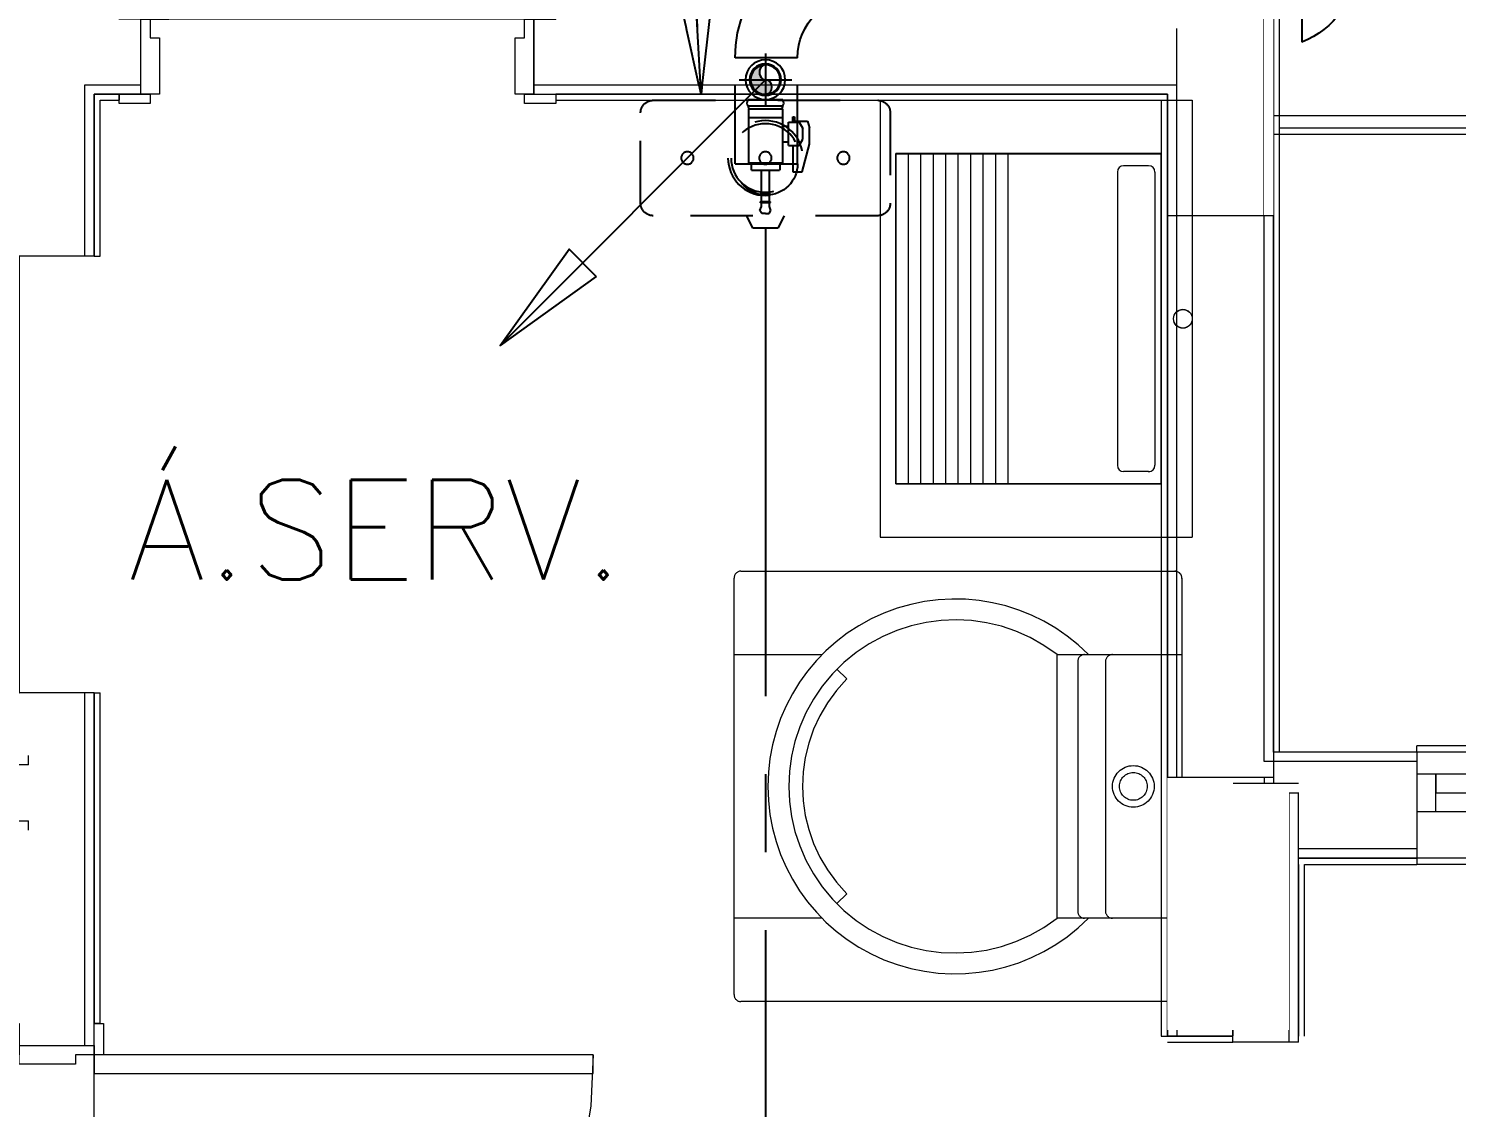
# Model space of a CAD drawing. Header units: millimetres. Extents: x 188.6 to 263.2, y 40.1 to 120.1.
# Drawn here: x 214.279 to 216.567, y 54.457 to 56.187 of the extents above; entities that cross this region are included whole.
import ezdxf

# ---------------------------------------------------------------- set-up
doc = ezdxf.new("R2010")
doc.units = ezdxf.units.MM
doc.set_wipeout_variables(frame=1)
for name, pattern in [('CENTER2', [1.125, 0.75, -0.125, 0.125, -0.125]), ('HIDDEN2', [0.1875, 0.125, -0.0625]), ('Linha Tracejada 2_1', [300, 200, -100]), ('Linha Tracejada 3_1', [400, 300, -100]), ('Wipeout_Contour', [1000, 0, -1000]), ('xref-tipo_HIDDEN2', [187.5, 125, -62.5])]:
    doc.linetypes.add(name, pattern=pattern)
for name, color, linetype in [('ARQ', 8, 'Continuous'), ('ARQ-BASE', 8, 'Continuous'), ('EXAUSTÃO-AQUECEDOR', 244, 'HIDDEN2'), ('GAS-COL', 7, 'Continuous'), ('GAS-PONTO', 202, 'Continuous'), ('GAS-TEXTO', 7, 'Continuous'), ('GAS-TUBO-PISO', 6, 'CENTER2'), ('HID-P-AQ', 10, 'Continuous'), ('Janelas ARCHICAD', 7, 'Continuous'), ('Portas ARCHICAD', 7, 'Continuous')]:
    doc.layers.add(name, color=color, linetype=linetype)
doc.styles.add('60-100', font='romans.shx', dxfattribs={"height": 0.16})
doc.styles.add('60-75', font='romans.shx', dxfattribs={"height": 0.12})
doc.dimstyles.new('IND75', dxfattribs={"dimtxt": 0.15, "dimasz": 0.1875, "dimexe": 0.15, "dimexo": 0, "dimgap": 0.1, "dimtad": 1, "dimzin": 10, "dimdsep": 46, "dimtxsty": '60-75', "dimcen": 0, "dimclrd": 256, "dimclre": 1, "dimclrt": 256, "dimadec": 0, "dimazin": 0, "dimtfac": 1, "dimtix": 1, "dimtmove": 2, "dimatfit": 3, "dimfxl": 0.15, "dimtolj": 1, "dimtzin": 6, "dimarcsym": 0})
doc.dimstyles.new('SETAS75', dxfattribs={"dimtxt": 0.16, "dimasz": 0.15, "dimexe": 0.15, "dimexo": 0, "dimgap": 0.1, "dimtad": 1, "dimzin": 10, "dimdsep": 46, "dimtxsty": '60-100', "dimblk1": 'OPEN', "dimblk2": 'OPEN', "dimsah": 1, "dimcen": 0, "dimclrd": 244, "dimclre": 244, "dimclrt": 7, "dimadec": 0, "dimazin": 0, "dimtfac": 1, "dimtix": 1, "dimtmove": 2, "dimatfit": 3, "dimldrblk": 'OPEN', "dimfxl": 0.15, "dimtolj": 1, "dimtzin": 6, "dimarcsym": 0})

# ---------------------------------------------------------------- blocks, each defined once
blk = doc.blocks.new('Janela de Correr 2-Folhas 21_2')
at = {"layer": 'Janelas ARCHICAD', "color": 8, "linetype": 'Continuous', "lineweight": 0}
for p, q in [((-600, 35), (600, 35)), ((-600, 35), (-600, 20)), ((600, 35), (600, 20)), ((-600, 20), (-600, 0)), ((-600, 0), (-570, 0)), ((-600, 0), (-600, -60)), ((-600, 0), (-600, -60)), ((-570, 0), (25, 0)), ((-570, 0), (-570, -60)), ((-25, 0), (570, 0)), ((-25, 0), (25, 0)), ((-25, -30), (-25, 0)), ((25, 0), (25, -30)), ((25, 0), (520, 0)), ((520, -30), (520, 0)), ((520, 0), (570, 0)), ((570, -60), (570, 0)), ((570, 0), (600, 0)), ((570, 0), (570, -30)), ((600, 20), (600, 0)), ((600, 0), (600, -60)), ((600, 0), (600, -60)), ((25, -15), (520, -15)), ((-570, -30), (-520, -30)), ((-570, -60), (-570, -30)), ((-520, -30), (-520, -60)), ((-520, -30), (-25, -30)), ((-520, -45), (-25, -45)), ((-25, -60), (-25, -30)), ((-25, -30), (25, -30)), ((25, -30), (-25, -30)), ((25, -30), (25, -60)), ((520, -30), (25, -30)), ((570, -30), (520, -30)), ((-570, -60), (-600, -60)), ((-600, -60), (-600, -120)), ((25, -60), (-570, -60)), ((-520, -60), (-570, -60)), ((-25, -60), (-520, -60)), ((570, -60), (-25, -60)), ((25, -60), (-25, -60)), ((600, -60), (570, -60)), ((600, -60), (600, -120)), ((-600, -120), (-600, -135)), ((-600, -135), (600, -135)), ((600, -120), (600, -135))]:
    blk.add_line(p, q, dxfattribs=at)
blk = doc.blocks.new('Porta 21_4')
at = {"layer": 'Portas ARCHICAD', "color": 8, "linetype": 'Continuous', "lineweight": 0}
for p, q in [((270, 0), (270, 600)), ((270, 600), (300, 600)), ((300, 600), (300, 0)), ((-300, 15), (-350, 15)), ((-350, 15), (-350, 0)), ((-350, 0), (-300, 0)), ((-315, 0), (-350, 0)), ((-315, 0), (-350, 0)), ((-315, 0), (315, 0)), ((-300, 0), (-315, 0)), ((-315, 0), (-315, -120)), ((-315, -15), (-315, 0)), ((-315, -15), (-315, 0)), ((-300, 0), (-300, 15)), ((-300, -30), (-300, 0)), ((300, 0), (270, 0)), ((350, 15), (300, 15)), ((300, 15), (300, 0)), ((300, 0), (350, 0)), ((315, 0), (300, 0)), ((300, 0), (300, -30)), ((315, -120), (315, 0)), ((315, -15), (315, 0)), ((315, -15), (315, 0)), ((315, 0), (350, 0)), ((315, 0), (350, 0)), ((350, 0), (350, 15)), ((-315, -105), (-315, -15)), ((-315, -105), (-315, -15)), ((315, -105), (315, -15)), ((315, -105), (315, -15)), ((-285, -30), (-300, -30)), ((-285, -120), (-285, -30)), ((300, -30), (285, -30)), ((285, -30), (285, -120)), ((-315, -120), (-315, -105)), ((-315, -120), (-315, -105)), ((315, -120), (315, -105)), ((315, -120), (315, -105)), ((-300, -120), (-350, -120)), ((-350, -120), (-350, -135)), ((-315, -120), (-350, -120)), ((-315, -120), (-350, -120)), ((-350, -135), (-300, -135)), ((-315, -120), (-285, -120)), ((-300, -135), (-300, -120)), ((285, -120), (315, -120)), ((350, -120), (300, -120)), ((300, -120), (300, -135)), ((300, -135), (350, -135)), ((315, -120), (350, -120)), ((315, -120), (350, -120)), ((350, -135), (350, -120))]:
    blk.add_line(p, q, dxfattribs=at)
at = {"layer": 'Portas ARCHICAD', "color": 8, "linetype": 'Linha Tracejada 3_1', "lineweight": 0}
blk.add_arc((300, 0), 600, 90, 180, dxfattribs=at)
blk = doc.blocks.new('Vão de Porta Simples')
at = {"layer": 'Portas ARCHICAD', "color": 7, "linetype": 'Continuous', "lineweight": 0}
for p, q in [((-350, 0), (-350, 10)), ((350, 0), (350, 10))]:
    blk.add_line(p, q, dxfattribs=at)
blk = doc.blocks.new('Vão de Janela Simples_6')
at = {"layer": 'Janelas ARCHICAD', "color": 8, "linetype": 'Continuous', "lineweight": 0}
for p, q in [((-600, 0), (-600, 10)), ((-600, 10), (600, 10)), ((-600, 0), (600, 0)), ((600, 0), (600, 10))]:
    blk.add_line(p, q, dxfattribs=at)
blk = doc.blocks.new('Vão de Porta Simples_15')
at = {"layer": 'Portas ARCHICAD', "color": 7, "linetype": 'Continuous', "lineweight": 0}
for p, q in [((-450, 0), (-450, -10)), ((450, 0), (450, -10))]:
    blk.add_line(p, q, dxfattribs=at)
blk = doc.blocks.new('Vão de Porta Simples_20')
at = {"layer": 'Portas ARCHICAD', "color": 7, "linetype": 'Continuous', "lineweight": 0}
for p, q in [((-350, 0), (-350, -10)), ((350, 0), (350, -10))]:
    blk.add_line(p, q, dxfattribs=at)
blk = doc.blocks.new('Porta 21_3')
at = {"layer": 'Portas ARCHICAD', "color": 8, "linetype": 'Continuous', "lineweight": 0}
for p, q in [((320, 0), (320, 700)), ((320, 700), (350, 700)), ((350, 700), (350, 0)), ((-350, 0), (350, 0)), ((-350, -15), (-350, 0)), ((-350, -15), (-350, 0)), ((350, 0), (320, 0)), ((350, -15), (350, 0)), ((350, -15), (350, 0)), ((-350, -105), (-350, -15)), ((-350, -105), (-350, -15)), ((350, -105), (350, -15)), ((350, -105), (350, -15)), ((-350, -120), (-350, -105)), ((-350, -120), (-350, -105)), ((350, -120), (350, -105)), ((350, -120), (350, -105))]:
    blk.add_line(p, q, dxfattribs=at)
at = {"layer": 'Portas ARCHICAD', "color": 8, "linetype": 'Linha Tracejada 3_1', "lineweight": 0}
blk.add_arc((350, 0), 700, 90, 180, dxfattribs=at)
blk = doc.blocks.new('Porta 21')
at = {"layer": 'Portas ARCHICAD', "color": 8, "linetype": 'Continuous', "lineweight": 0}
for p, q in [((370, 0), (370, 800)), ((370, 800), (400, 800)), ((400, 800), (400, 0)), ((-400, 15), (-450, 15)), ((-450, 15), (-450, 0)), ((-450, 0), (-400, 0)), ((-415, 0), (-450, 0)), ((-415, 0), (-450, 0)), ((-415, 0), (415, 0)), ((-400, 0), (-415, 0)), ((-415, 0), (-415, -120)), ((-415, -15), (-415, 0)), ((-415, -15), (-415, 0)), ((-400, 0), (-400, 15)), ((-400, -30), (-400, 0)), ((400, 0), (370, 0)), ((450, 15), (400, 15)), ((400, 15), (400, 0)), ((400, 0), (450, 0)), ((415, 0), (400, 0)), ((400, 0), (400, -30)), ((415, -120), (415, 0)), ((415, -15), (415, 0)), ((415, -15), (415, 0)), ((415, 0), (450, 0)), ((415, 0), (450, 0)), ((450, 0), (450, 15)), ((-415, -105), (-415, -15)), ((-415, -105), (-415, -15)), ((415, -105), (415, -15)), ((415, -105), (415, -15)), ((-385, -30), (-400, -30)), ((-385, -120), (-385, -30)), ((400, -30), (385, -30)), ((385, -30), (385, -120)), ((-415, -120), (-415, -105)), ((-415, -120), (-415, -105)), ((415, -120), (415, -105)), ((415, -120), (415, -105)), ((-400, -120), (-450, -120)), ((-450, -120), (-450, -135)), ((-415, -120), (-450, -120)), ((-415, -120), (-450, -120)), ((-450, -135), (-400, -135)), ((-415, -120), (-385, -120)), ((-400, -135), (-400, -120)), ((385, -120), (415, -120)), ((450, -120), (400, -120)), ((400, -120), (400, -135)), ((400, -135), (450, -135)), ((415, -120), (450, -120)), ((415, -120), (450, -120)), ((450, -135), (450, -120))]:
    blk.add_line(p, q, dxfattribs=at)
at = {"layer": 'Portas ARCHICAD', "color": 8, "linetype": 'Linha Tracejada 3_1', "lineweight": 0}
blk.add_arc((400, 0), 800, 90, 180, dxfattribs=at)
blk = doc.blocks.new('Vão de Janela Simples_8')
at = {"layer": 'Janelas ARCHICAD', "color": 8, "linetype": 'Continuous', "lineweight": 0}
for p, q in [((-450, 0), (-450, -15)), ((-450, 0), (450, 0)), ((450, 0), (450, -15)), ((-450, -15), (-450, -155)), ((450, -15), (450, -155)), ((-450, -155), (-450, -170)), ((450, -155), (450, -170)), ((-450, -170), (450, -170))]:
    blk.add_line(p, q, dxfattribs=at)
blk = doc.blocks.new('arq-3pav')
at = {"layer": 'ARQ', "color": 8, "linetype": 'Continuous', "lineweight": 0}
for p, q in [((11.1353, 15.815), (11.1353, 15.115)), ((10.6603, 15.2), (10.6603, 15.73)), ((10.6803, 15.2), (10.6803, 15.73)), ((10.7003, 15.2), (10.7003, 15.73)), ((10.7203, 15.2), (10.7203, 15.73)), ((10.7403, 15.2), (10.7403, 15.73)), ((10.7603, 15.2), (10.7603, 15.73)), ((10.7803, 15.2), (10.7803, 15.73)), ((10.8003, 15.2), (10.8003, 15.73)), ((10.8203, 15.2), (10.8203, 15.73)), ((10.8403, 15.2), (10.8403, 15.73)), ((11.0153, 15.7), (11.0153, 15.23)), ((11.0653, 15.71), (11.0253, 15.71)), ((11.0753, 15.7), (11.0753, 15.23)), ((11.0653, 15.22), (11.0253, 15.22)), ((11.4953, 14.735), (11.4953, 14.675))]:
    blk.add_line(p, q, dxfattribs=at)
at = {"layer": 'ARQ', "color": 8, "linetype": 'xref-tipo_HIDDEN2', "lineweight": 0}
for p, q in [((10.4009, 14.3814), (10.4009, 15.0491)), ((10.4009, 14.9267), (10.542, 14.9267)), ((10.9186, 14.5038), (10.9186, 14.9267)), ((10.5657, 14.9032), (10.5815, 14.8875)), ((10.9517, 14.9155), (10.9517, 14.515)), ((10.9962, 14.9155), (10.9962, 14.515)), ((10.5657, 14.5273), (10.5815, 14.543)), ((10.542, 14.5038), (10.4009, 14.5038))]:
    blk.add_line(p, q, dxfattribs=at)
at = {"layer": 'ARQ', "color": 8, "linetype": 'Continuous', "lineweight": 0, "flags": 128}
for points in [[(9.3753, 14.865), (9.3753, 14.3351)], [(9.3853, 14.3351), (9.3853, 14.865)], [(11.2653, 14.705), (11.2503, 14.705)], [(11.0853, 14.315), (11.0953, 14.315)]]:
    blk.add_lwpolyline(points, dxfattribs=at)
at = {"layer": 'ARQ', "color": 8, "linetype": 'xref-tipo_HIDDEN2', "lineweight": 0}
for radius in [0.0334, 0.0223]:
    blk.add_circle((11.0408, 14.7152), radius, dxfattribs=at)
at = {"layer": 'ARQ', "color": 8, "linetype": 'Continuous', "lineweight": 0}
for centre, start, end in [((11.0253, 15.7), 90, 180), ((11.0653, 15.7), 0, 90), ((11.0253, 15.23), 180, 270), ((11.0653, 15.23), 270, 0), ((11.0653, 15.2297), 270, 0)]:
    blk.add_arc(centre, 0.01, start, end, dxfattribs=at)
at = {"layer": 'ARQ', "color": 8, "linetype": 'xref-tipo_HIDDEN2', "lineweight": 0}
for centre, radius, start, end in [((10.412, 15.0491), 0.0111, 90, 180), ((10.7555, 14.7152), 0.3004, 44.7249, 315.2751), ((10.7555, 14.7152), 0.267, 52.3415, 307.6585), ((10.9628, 14.9155), 0.0111, 90, 180), ((11.0073, 14.9155), 0.0111, 90, 180), ((10.7555, 14.7152), 0.2448, 135.2751, 224.7249), ((10.9628, 14.515), 0.0111, 180, 270), ((11.0073, 14.515), 0.0111, 180, 270), ((10.412, 14.3814), 0.0111, 180, 270)]:
    blk.add_arc(centre, radius, start, end, dxfattribs=at)
at = {"layer": 'ARQ', "color": 8, "linetype": 'Continuous', "lineweight": 0, "yscale": 0.001}
for name, p, xscale, rotation in [('Vão de Porta Simples_20', (9.3753, 15.215), -0.001, 90), ('Vão de Porta Simples_15', (9.3853, 13.8851), 0.001, 270)]:
    blk.add_blockref(name, p, dxfattribs=dict(at, xscale=xscale, rotation=rotation))
at = {"color": 8, "linetype": 'Wipeout_Contour', "lineweight": 0, "ltscale": 48414.482049}
blk.add_wipeout([(9.4503, 15.84), (9.3753, 15.84), (9.3753, 15.825), (9.4503, 15.825)], dxfattribs=at).dxf.layer = 'ARQ'
at = {"color": 8, "linetype": 'Wipeout_Contour', "lineweight": 0, "ltscale": 41895.072149}
blk.add_wipeout([(11.0953, 15.825), (11.0953, 14.705), (11.1103, 14.705), (11.1103, 15.825)], dxfattribs=at).dxf.layer = 'ARQ'
at = {"color": 8, "linetype": 'Wipeout_Contour', "lineweight": 0, "ltscale": 40039.975604}
blk.add_wipeout([(11.2503, 14.77), (11.2503, 14.755), (11.2653, 14.755), (11.2653, 14.77)], dxfattribs=at).dxf.layer = 'ARQ'
at = {"color": 8, "linetype": 'Wipeout_Contour', "lineweight": 0, "ltscale": 39261.915354}
blk.add_wipeout([(11.2653, 14.615), (11.2653, 14.6), (11.4953, 14.6), (11.4953, 14.615)], dxfattribs=at).dxf.layer = 'ARQ'
at = {"layer": 'ARQ', "color": 8, "linetype": 'Continuous', "lineweight": 0}
for p, q in [((9.4503, 15.825), (9.4153, 15.825)), ((11.0853, 15.73), (10.6603, 15.73)), ((10.6603, 15.7293), (11.0853, 15.7293)), ((11.0853, 15.2), (10.6603, 15.2)), ((10.6353, 15.115), (11.1353, 15.115)), ((11.2653, 14.755), (11.2503, 14.755)), ((11.4953, 14.675), (11.4953, 14.615)), ((11.4953, 14.615), (11.2653, 14.615)), ((11.4953, 14.615), (11.4953, 14.6))]:
    blk.add_line(p, q, dxfattribs=at)
at = {"layer": 'ARQ', "color": 8, "linetype": 'xref-tipo_HIDDEN2', "lineweight": 0}
for p, q in [((10.412, 15.0602), (11.1075, 15.0602)), ((10.9186, 14.9267), (11.1186, 14.9267))]:
    blk.add_line(p, q, dxfattribs=at)
at = {"layer": 'ARQ', "color": 8, "linetype": 'Continuous', "lineweight": 0, "flags": 128}
for points in [[(9.3753, 15.825), (9.4503, 15.825)], [(9.4153, 15.825), (9.3753, 15.825)], [(9.3753, 15.825), (9.3753, 15.565)], [(9.3853, 15.815), (9.4153, 15.815)], [(9.3853, 15.565), (9.3853, 15.815)], [(11.1103, 14.705), (11.0953, 14.705)], [(11.2503, 14.705), (11.1103, 14.705)], [(11.2653, 14.705), (11.2653, 14.6)], [(11.2653, 14.6), (11.4953, 14.6)], [(11.4953, 14.6), (11.2653, 14.6)], [(11.2653, 14.6), (11.2653, 14.59)], [(11.2653, 14.59), (11.3053, 14.59)], [(11.3053, 14.59), (11.3053, 14.315)], [(11.3153, 14.315), (11.3153, 14.59)], [(11.3153, 14.59), (11.4953, 14.59)]]:
    blk.add_lwpolyline(points, dxfattribs=at)
blk.add_lwpolyline([(11.0853, 15.73), (10.6603, 15.73), (10.6603, 15.2), (11.0853, 15.2)], close=True, dxfattribs=at)
at = {"layer": 'ARQ', "color": 8, "linetype": 'Continuous', "lineweight": 0}
for centre in [(11.1203, 15.465), (11.1203, 15.4647)]:
    blk.add_circle(centre, 0.015, dxfattribs=at)
at = {"layer": 'ARQ', "color": 8, "linetype": 'xref-tipo_HIDDEN2', "lineweight": 0}
for centre in [(11.1075, 15.0491), (11.1075, 15.0487)]:
    blk.add_arc(centre, 0.0111, 0, 90, dxfattribs=at)
at = {"layer": 'ARQ', "color": 8, "linetype": 'Continuous', "lineweight": 0, "xscale": 0.001, "yscale": 0.001, "rotation": 179.9972226609515}
blk.add_blockref('Vão de Janela Simples_6', (12.0953, 14.6), dxfattribs=at)
at = {"color": 8, "linetype": 'Wipeout_Contour', "lineweight": 0, "ltscale": 42066.98276}
blk.add_wipeout([(11.2503, 16.1876), (11.2503, 14.77), (11.2653, 14.77), (11.2653, 16.1876)], dxfattribs=at).dxf.layer = 'ARQ'
at = {"color": 8, "linetype": 'Wipeout_Contour', "lineweight": 0, "ltscale": 48550.228638}
blk.add_wipeout([(9.3753, 15.84), (9.4503, 15.84), (9.4503, 15.93), (9.3753, 15.93)], dxfattribs=at).dxf.layer = 'ARQ'
at = {"color": 8, "linetype": 'Wipeout_Contour', "lineweight": 0, "ltscale": 43462.810977}
blk.add_wipeout([(11.0953, 15.84), (11.0953, 15.825), (11.1103, 15.825), (11.1103, 15.84)], dxfattribs=at).dxf.layer = 'ARQ'
at = {"color": 8, "linetype": 'Wipeout_Contour', "lineweight": 0, "ltscale": 45511.31256}
blk.add_wipeout([(9.3753, 14.865), (9.3603, 14.865), (9.3603, 14.3001), (9.3753, 14.3001)], dxfattribs=at).dxf.layer = 'ARQ'
at = {"layer": 'ARQ', "color": 8, "linetype": 'Continuous', "lineweight": 0}
for p, q in [((11.2503, 14.755), (11.2503, 16.1876)), ((9.4503, 15.84), (9.4503, 15.93)), ((9.3753, 15.84), (9.4503, 15.84)), ((9.4503, 15.825), (9.4503, 15.84)), ((11.1103, 14.705), (11.1103, 15.825)), ((12.9203, 15.79), (11.2653, 15.7901)), ((9.3753, 14.3001), (9.3753, 14.3351))]:
    blk.add_line(p, q, dxfattribs=at)
at = {"layer": 'ARQ', "color": 8, "linetype": 'Continuous', "lineweight": 0, "flags": 128}
blk.add_lwpolyline([(11.2753, 17.13), (12.9453, 17.13), (12.9453, 15.7701), (11.2753, 15.7701)], close=True, dxfattribs=at)
for points in [[(11.2653, 14.77), (11.2653, 16.1876)], [(11.2653, 16.1876), (11.2653, 15.7001)], [(11.2653, 16.1876), (11.2653, 15.7001)], [(11.2753, 15.7001), (11.2753, 16.1876)], [(11.2753, 15.7001), (11.2753, 16.1876)], [(11.0953, 15.825), (11.0953, 14.705)], [(9.3753, 14.3001), (9.3753, 14.865)]]:
    blk.add_lwpolyline(points, dxfattribs=at)
at = {"color": 8, "linetype": 'Wipeout_Contour', "lineweight": 0, "ltscale": 43613.935241}
blk.add_wipeout([(11.0953, 15.93), (11.0953, 15.84), (11.1103, 15.84), (11.1103, 15.93)], dxfattribs=at).dxf.layer = 'ARQ'
at = {"color": 8, "linetype": 'Wipeout_Contour', "lineweight": 0, "ltscale": 48202.387646}
blk.add_wipeout([(9.3603, 15.565), (9.3753, 15.565), (9.3753, 15.825), (9.3603, 15.825)], dxfattribs=at).dxf.layer = 'ARQ'
at = {"color": 8, "linetype": 'Wipeout_Contour', "lineweight": 0, "ltscale": 39240.263438}
blk.add_wipeout([(11.3053, 14.305), (11.3053, 14.705), (11.2903, 14.705), (11.2903, 14.3065)], dxfattribs=at).dxf.layer = 'ARQ'
at = {"color": 8, "linetype": 'Wipeout_Contour', "lineweight": 0, "ltscale": 45443.928989}
blk.add_wipeout([(9.3603, 14.66), (9.2703, 14.66), (9.2703, 14.3001), (9.3603, 14.3001)], dxfattribs=at).dxf.layer = 'ARQ'
at = {"layer": 'ARQ', "color": 8, "linetype": 'Continuous', "lineweight": 0}
for p, q in [((11.1103, 15.84), (11.1103, 15.93)), ((11.0953, 15.84), (11.1103, 15.84)), ((11.1103, 15.825), (11.1103, 15.84)), ((9.3603, 14.3001), (9.3753, 14.3001))]:
    blk.add_line(p, q, dxfattribs=at)
at = {"layer": 'ARQ', "color": 8, "linetype": 'Continuous', "lineweight": 0, "flags": 128}
blk.add_lwpolyline([(11.3053, 14.305), (11.3053, 14.705)], dxfattribs=at)
at = {"color": 8, "linetype": 'Wipeout_Contour', "lineweight": 0, "ltscale": 48552.190561}
blk.add_wipeout([(9.3603, 15.84), (9.3603, 15.825), (9.3753, 15.825), (9.3753, 15.84)], dxfattribs=at).dxf.layer = 'ARQ'
at = {"color": 8, "linetype": 'Wipeout_Contour', "lineweight": 0, "ltscale": 40638.463801}
blk.add_wipeout([(12.9203, 15.76), (11.2653, 15.7601), (11.2653, 15.7451), (12.9203, 15.745)], dxfattribs=at).dxf.layer = 'ARQ'
at = {"color": 8, "linetype": 'Wipeout_Contour', "lineweight": 0, "ltscale": 39679.77473}
blk.add_wipeout([(11.2653, 14.77), (11.2653, 14.755), (11.4953, 14.755), (11.4953, 14.77)], dxfattribs=at).dxf.layer = 'ARQ'
at = {"color": 8, "linetype": 'Wipeout_Contour', "lineweight": 0, "ltscale": 45956.768383}
blk.add_wipeout([(9.2703, 14.75), (9.2703, 14.66), (9.3603, 14.66), (9.3603, 14.75)], dxfattribs=at).dxf.layer = 'ARQ'
at = {"color": 8, "linetype": 'Wipeout_Contour', "lineweight": 0, "ltscale": 39404.971937}
blk.add_wipeout([(11.2903, 14.3065), (11.2903, 14.705), (11.2003, 14.705), (11.2003, 14.315)], dxfattribs=at).dxf.layer = 'ARQ'
at = {"color": 8, "linetype": 'Wipeout_Contour', "lineweight": 0, "ltscale": 45599.638043}
blk.add_wipeout([(9.2553, 14.645), (9.2553, 14.3001), (9.2703, 14.3001), (9.2703, 14.645)], dxfattribs=at).dxf.layer = 'ARQ'
at = {"layer": 'ARQ', "color": 8, "linetype": 'Continuous', "lineweight": 0}
for p, q in [((11.4953, 14.77), (11.4953, 14.755)), ((11.4953, 14.755), (11.2653, 14.755)), ((11.4953, 14.755), (11.4953, 14.735)), ((11.2903, 14.3065), (11.2903, 14.705)), ((9.2553, 14.66), (9.2703, 14.66)), ((9.2703, 14.645), (9.2703, 14.66)), ((9.3603, 14.3001), (9.3603, 14.66)), ((9.2553, 14.3001), (9.2703, 14.3001)), ((9.2703, 14.3001), (9.3603, 14.3001))]:
    blk.add_line(p, q, dxfattribs=at)
at = {"layer": 'ARQ', "color": 8, "linetype": 'Continuous', "lineweight": 0, "flags": 128}
for points in [[(9.3753, 15.565), (9.3753, 15.825)], [(11.4953, 14.77), (11.2653, 14.77)], [(11.2003, 14.705), (11.2003, 14.315)], [(11.2903, 14.705), (11.2003, 14.705)], [(11.3053, 14.705), (11.2903, 14.705)]]:
    blk.add_lwpolyline(points, dxfattribs=at)
at = {"layer": 'ARQ', "color": 8, "linetype": 'Linha Tracejada 2_1', "lineweight": 0, "flags": 128}
blk.add_lwpolyline([(12.9203, 15.76), (11.2653, 15.7601)], dxfattribs=at)
at = {"layer": 'ARQ', "color": 8, "linetype": 'Continuous', "lineweight": 0, "xscale": -0.001, "yscale": 0.001}
for name, p, rotation in [('Vão de Janela Simples_6', (12.0953, 14.77), 359.9998409728049), ('Vão de Janela Simples_6', (12.0953, 14.77), 359.9998409728049), ('Janela de Correr 2-Folhas 21_2', (12.0953, 14.735), 359.9998409728049), ('Porta 21', (9.3753, 13.8851), 270)]:
    blk.add_blockref(name, p, dxfattribs=dict(at, rotation=rotation))
at = {"color": 8, "linetype": 'Wipeout_Contour', "lineweight": 0, "ltscale": 48687.553226}
blk.add_wipeout([(9.3603, 15.93), (9.3603, 15.84), (9.3753, 15.84), (9.3753, 15.93)], dxfattribs=at).dxf.layer = 'ARQ'
at = {"color": 8, "linetype": 'Wipeout_Contour', "lineweight": 0, "ltscale": 44943.987316}
blk.add_wipeout([(11.0953, 15.84), (10.0803, 15.84), (10.0803, 15.825), (11.0953, 15.825)], dxfattribs=at).dxf.layer = 'ARQ'
at = {"color": 8, "linetype": 'Wipeout_Contour', "lineweight": 0, "ltscale": 40403.232374}
blk.add_wipeout([(12.9203, 15.745), (11.2653, 15.7451), (11.2653, 15.6051), (12.9203, 15.605)], dxfattribs=at).dxf.layer = 'ARQ'
at = {"color": 8, "linetype": 'Wipeout_Contour', "lineweight": 0, "ltscale": 46196.145726}
blk.add_wipeout([(9.2703, 14.865), (9.2703, 14.75), (9.3603, 14.75), (9.3603, 14.865)], dxfattribs=at).dxf.layer = 'ARQ'
at = {"layer": 'ARQ', "color": 8, "linetype": 'Continuous', "lineweight": 0}
for p, q in [((10.0803, 15.825), (10.1153, 15.825)), ((10.6353, 15.815), (10.6353, 15.115)), ((10.6353, 15.815), (11.1353, 15.815)), ((9.2703, 14.865), (9.2553, 14.865)), ((9.3603, 14.865), (9.2703, 14.865)), ((9.3603, 14.75), (9.3603, 14.865)), ((9.3753, 14.865), (9.3603, 14.865)), ((9.2703, 14.75), (9.2703, 14.765)), ((9.2703, 14.75), (9.2553, 14.75)), ((9.3603, 14.66), (9.3603, 14.75))]:
    blk.add_line(p, q, dxfattribs=at)
at = {"layer": 'ARQ', "color": 8, "linetype": 'Continuous', "lineweight": 0, "flags": 128}
for points in [[(10.0803, 15.825), (11.0953, 15.825)], [(11.0953, 15.825), (10.1153, 15.825)], [(10.1153, 15.815), (11.0853, 15.815)], [(11.0853, 15.815), (11.0853, 14.315)], [(11.0953, 14.315), (11.0953, 15.825)]]:
    blk.add_lwpolyline(points, dxfattribs=at)
at = {"layer": 'ARQ', "color": 8, "linetype": 'Linha Tracejada 2_1', "lineweight": 0, "flags": 128}
blk.add_lwpolyline([(11.2653, 15.7601), (11.2653, 15.7451)], dxfattribs=at)
at = {"layer": 'ARQ', "color": 8, "linetype": 'Continuous', "lineweight": 0, "xscale": 0.001, "yscale": 0.001, "rotation": 180}
blk.add_blockref('Vão de Porta Simples', (9.7653, 15.825), dxfattribs=at)
at = {"color": 8, "linetype": 'Wipeout_Contour', "lineweight": 0, "ltscale": 45090.311514}
blk.add_wipeout([(10.0803, 15.84), (11.0953, 15.84), (11.0953, 15.93), (10.0803, 15.93)], dxfattribs=at).dxf.layer = 'ARQ'
at = {"color": 8, "linetype": 'Wipeout_Contour', "lineweight": 0, "ltscale": 48384.027127}
blk.add_wipeout([(9.3603, 15.84), (9.2703, 15.84), (9.2703, 15.565), (9.3603, 15.565)], dxfattribs=at).dxf.layer = 'ARQ'
at = {"color": 8, "linetype": 'Wipeout_Contour', "lineweight": 0, "ltscale": 40168.181819}
blk.add_wipeout([(12.9203, 15.605), (11.2653, 15.6051), (11.2653, 15.5901), (12.9203, 15.59)], dxfattribs=at).dxf.layer = 'ARQ'
at = {"color": 8, "linetype": 'Wipeout_Contour', "lineweight": 0, "ltscale": 31118.259579}
blk.add_wipeout([(11.2653, 14.7297), (11.2653, 14.7047), (11.2503, 14.7047), (11.2503, 14.7297)], dxfattribs=at).dxf.layer = 'ARQ'
at = {"color": 8, "linetype": 'Wipeout_Contour', "lineweight": 0, "ltscale": 30959.733738}
blk.add_wipeout([(11.2903, 14.7047), (11.2903, 14.7197), (11.3053, 14.7197), (11.3053, 14.7047)], dxfattribs=at).dxf.layer = 'ARQ'
at = {"color": 8, "linetype": 'Wipeout_Contour', "lineweight": 0, "ltscale": 29039.688279}
blk.add_wipeout([(11.2903, 14.3065), (11.2903, 14.305), (11.3053, 14.305)], dxfattribs=at).dxf.layer = 'ARQ'
at = {"layer": 'ARQ', "color": 8, "linetype": 'Continuous', "lineweight": 0}
for p, q in [((10.0803, 15.84), (10.0803, 15.93)), ((10.0803, 15.84), (11.0953, 15.84)), ((10.0803, 15.825), (10.0803, 15.84)), ((11.2653, 15.7901), (11.2653, 15.5601)), ((9.2703, 15.565), (9.2553, 15.565)), ((9.3603, 15.565), (9.2703, 15.565)), ((9.3753, 15.565), (9.3603, 15.565)), ((11.2503, 14.7297), (11.2503, 14.7047))]:
    blk.add_line(p, q, dxfattribs=at)
at = {"layer": 'ARQ', "color": 8, "linetype": 'Continuous', "lineweight": 0, "flags": 128}
for points in [[(11.2653, 15.7601), (11.2653, 14.77)], [(11.2753, 14.77), (11.2753, 15.7601)], [(11.2653, 15.7001), (11.2653, 14.77)], [(11.2753, 14.77), (11.2753, 15.7001)], [(11.2748, 15.5897), (11.2748, 15.6047)], [(11.2653, 14.7297), (11.2653, 14.7047)], [(11.2653, 14.7047), (11.2503, 14.7047)]]:
    blk.add_lwpolyline(points, dxfattribs=at)
at = {"layer": 'ARQ', "color": 8, "linetype": 'Linha Tracejada 2_1', "lineweight": 0, "flags": 128}
for points in [[(11.2653, 15.7451), (11.2653, 15.6051)], [(11.2653, 15.6051), (11.2653, 15.5901)]]:
    blk.add_lwpolyline(points, dxfattribs=at)
at = {"layer": 'ARQ', "color": 8, "linetype": 'Continuous', "lineweight": 0, "xscale": -0.001, "yscale": 0.001}
blk.add_blockref('Porta 21_4', (9.7653, 15.945), dxfattribs=at)
at = {"layer": 'ARQ', "color": 8, "linetype": 'Continuous', "lineweight": 0, "xscale": -0.001, "yscale": 0.001, "rotation": 90}
blk.add_blockref('Porta 21_3', (9.2553, 15.215), dxfattribs=at)
at = {"color": 8, "linetype": 'Wipeout_Contour', "lineweight": 0, "ltscale": 48848.367625}
blk.add_wipeout([(9.2703, 15.93), (9.2703, 15.84), (9.3603, 15.84), (9.3603, 15.93)], dxfattribs=at).dxf.layer = 'ARQ'
at = {"color": 8, "linetype": 'Wipeout_Contour', "lineweight": 0, "ltscale": 39841.708606}
blk.add_wipeout([(11.0953, 14.705), (11.0953, 14.315), (11.1103, 14.315), (11.1103, 14.705)], dxfattribs=at).dxf.layer = 'ARQ'
at = {"layer": 'ARQ', "color": 8, "linetype": 'Continuous', "lineweight": 0}
for p, q in [((9.3603, 15.84), (9.3753, 15.84)), ((9.3603, 15.565), (9.3603, 15.84))]:
    blk.add_line(p, q, dxfattribs=at)
at = {"layer": 'ARQ', "color": 8, "linetype": 'xref-tipo_HIDDEN2', "lineweight": 0}
blk.add_line((11.0852, 14.9267), (11.0852, 14.5038), dxfattribs=at)
at = {"layer": 'ARQ', "color": 8, "linetype": 'Continuous', "lineweight": 0, "flags": 128}
blk.add_lwpolyline([(11.0953, 14.705), (11.0953, 14.315)], dxfattribs=at)
at = {"color": 8, "linetype": 'Wipeout_Contour', "lineweight": 0, "ltscale": 32988.432332}
blk.add_wipeout([(11.2653, 15.6297), (11.2503, 15.6297), (11.2503, 16.2873), (11.2653, 16.2873)], dxfattribs=at).dxf.layer = 'ARQ'
at = {"color": 8, "linetype": 'Wipeout_Contour', "lineweight": 0, "ltscale": 39682.54834}
blk.add_wipeout([(11.1103, 14.705), (11.1103, 14.315), (11.2003, 14.315), (11.2003, 14.705)], dxfattribs=at).dxf.layer = 'ARQ'
at = {"layer": 'ARQ', "color": 8, "linetype": 'xref-tipo_HIDDEN2', "lineweight": 0}
for p, q in [((11.1186, 15.0491), (11.1186, 14.3814)), ((11.1186, 14.5038), (10.9186, 14.5038)), ((11.1075, 14.3703), (10.412, 14.3703))]:
    blk.add_line(p, q, dxfattribs=at)
at = {"layer": 'ARQ', "color": 8, "linetype": 'Continuous', "lineweight": 0}
blk.add_line((11.1103, 14.705), (11.1103, 14.315), dxfattribs=at)
at = {"layer": 'ARQ', "color": 8, "linetype": 'Continuous', "lineweight": 0, "flags": 128}
for points in [[(11.0953, 14.705), (11.1103, 14.705)], [(11.1103, 14.705), (11.2003, 14.705)], [(11.2003, 14.315), (11.2003, 14.705)], [(11.0953, 14.315), (11.1103, 14.315)], [(11.1103, 14.315), (11.2003, 14.315)]]:
    blk.add_lwpolyline(points, dxfattribs=at)
at = {"layer": 'ARQ', "color": 8, "linetype": 'xref-tipo_HIDDEN2', "lineweight": 0}
blk.add_arc((11.1075, 14.3814), 0.0111, 270, 0, dxfattribs=at)
at = {"color": 8, "linetype": 'Wipeout_Contour', "lineweight": 0, "ltscale": 31709.538986}
blk.add_wipeout([(11.1103, 14.7297), (11.1103, 14.7047), (11.0953, 14.7047), (11.0953, 14.7297)], dxfattribs=at).dxf.layer = 'ARQ'
at = {"color": 8, "linetype": 'Wipeout_Contour', "lineweight": 0, "ltscale": 38878.853683}
blk.add_wipeout([(11.2003, 14.315), (11.2003, 14.305), (11.2903, 14.305), (11.2903, 14.3065)], dxfattribs=at).dxf.layer = 'ARQ'
at = {"layer": 'ARQ', "color": 8, "linetype": 'Continuous', "lineweight": 0}
for p, q in [((11.1103, 14.7297), (11.1103, 14.7047)), ((11.2003, 14.305), (11.2003, 14.315)), ((11.2903, 14.305), (11.2903, 14.3065))]:
    blk.add_line(p, q, dxfattribs=at)
at = {"layer": 'ARQ', "color": 8, "linetype": 'Continuous', "lineweight": 0, "flags": 128}
for points in [[(11.0953, 14.7047), (11.0953, 14.7297)], [(11.1103, 14.7047), (11.0953, 14.7047)], [(11.2503, 14.7047), (11.1103, 14.7047)], [(11.2003, 14.315), (11.0953, 14.315)], [(11.0953, 14.305), (11.2003, 14.305)], [(11.2903, 14.305), (11.2003, 14.305)], [(11.3053, 14.305), (11.2903, 14.305)]]:
    blk.add_lwpolyline(points, dxfattribs=at)
at = {"color": 8, "linetype": 'Wipeout_Contour', "lineweight": 0, "ltscale": 31500.992798}
blk.add_wipeout([(11.0953, 14.3247), (11.0953, 14.7297), (11.1103, 14.7297), (11.1103, 14.3247)], dxfattribs=at).dxf.layer = 'ARQ'
at = {"color": 8, "linetype": 'Wipeout_Contour', "lineweight": 0, "ltscale": 30947.620753}
blk.add_wipeout([(11.2903, 14.7197), (11.2903, 14.3247), (11.2003, 14.3247), (11.2003, 14.7197)], dxfattribs=at).dxf.layer = 'ARQ'
at = {"layer": 'ARQ', "color": 8, "linetype": 'Continuous', "lineweight": 0}
blk.add_line((11.2903, 14.7047), (11.3053, 14.7047), dxfattribs=at)
at = {"layer": 'ARQ', "color": 8, "linetype": 'Continuous', "lineweight": 0, "flags": 128}
for points in [[(11.2903, 14.7197), (11.2003, 14.7197)], [(11.3053, 14.7197), (11.2903, 14.7197)]]:
    blk.add_lwpolyline(points, dxfattribs=at)
at = {"color": 8, "linetype": 'Wipeout_Contour', "lineweight": 0, "ltscale": 31299.287994}
blk.add_wipeout([(11.1103, 14.3247), (11.1103, 14.7297), (11.2003, 14.7297), (11.2003, 14.3247)], dxfattribs=at).dxf.layer = 'ARQ'
at = {"layer": 'ARQ', "color": 8, "linetype": 'Continuous', "lineweight": 0, "xscale": 0.001, "yscale": 0.001, "rotation": 269.9999778785003}
blk.add_blockref('Vão de Janela Simples_8', (11.2653, 15.1797), dxfattribs=at)
blk = doc.blocks.new('AQKOMECO')
at = {"linetype": 'HIDDEN2', "ltscale": 0.25}
for p, q in [((-0.02, 0.205), (-0.0298, 0.185)), ((0.02, 0.205), (-0.02, 0.205)), ((0.0298, 0.185), (0.02, 0.205))]:
    blk.add_line(p, q, dxfattribs=at)
blk.add_lwpolyline([(0.2, 0.02), (0.2, 0.165, 0.414214), (0.18, 0.185), (-0.18, 0.185, 0.414214), (-0.2, 0.165), (-0.2, 0.02, 0.414214), (-0.18, 0), (0.18, 0, 0.414214)], format="xyb", close=True, dxfattribs=at)
for centre, radius in [((0, 0.0925), 0.06), ((0, 0.0925), 0.055), ((-0.125, 0.0925), 0.01), ((0, 0.0925), 0.01), ((0.125, 0.0925), 0.01)]:
    blk.add_circle(centre, radius, dxfattribs=at)
blk = doc.blocks.new('CHA4')
at = {"layer": 'EXAUSTÃO-AQUECEDOR', "linetype": 'Continuous'}
for p, q in [((-0.9083, 0.3202), (-0.8083, 0.3202)), ((0, -0.125), (0, 0.125))]:
    blk.add_line(p, q, dxfattribs=at)
at = {"layer": 'EXAUSTÃO-AQUECEDOR'}
for p, q in [((-0.9083, 0.3202), (-0.9083, 0.1503)), ((-0.8083, 0.3202), (-0.8083, 0.1503)), ((-0.8083, 0.1503), (-0.9083, 0.1503)), ((-0.7083, 0.0503), (0, 0.0503)), ((-0.7083, 0.0503), (-0.7083, -0.0497)), ((-0.7083, -0.0497), (0, -0.0497))]:
    blk.add_line(p, q, dxfattribs=at)
for centre, radius, start, end in [((-0.8583, 0.3202), 0.05, 360, 180), ((-0.7083, 0.1503), 0.2, 180, 270), ((-0.7083, 0.1503), 0.1, 180, 270)]:
    blk.add_arc(centre, radius, start, end, dxfattribs=at)
at = {"layer": 'EXAUSTÃO-AQUECEDOR', "linetype": 'Continuous'}
blk.add_arc((-0.0474, 0), 0.1337, 290.7729, 69.2271, dxfattribs=at)
blk = doc.blocks.new('ponto')
at = {"layer": 'GAS-PONTO'}
for p, q in [((-0.004, 0.1217), (-0.0058, 0.1186)), ((-0.0058, 0.1186), (-0.0043, 0.1145)), ((-0.0056, 0.1102), (-0.0056, 0.1092)), ((-0.0043, 0.1102), (-0.0056, 0.1102)), ((-0.0043, 0.1092), (-0.0056, 0.1092)), ((-0.0043, 0.1145), (-0.0043, 0.1102)), ((0.0043, 0.1102), (-0.0043, 0.1102)), ((-0.0043, 0.1102), (-0.0043, 0.0756)), ((-0.0043, 0.1092), (0.0043, 0.1092)), ((0, 0.1217), (-0.004, 0.1217)), ((0, 0.1217), (0.004, 0.1217)), ((0.004, 0.1217), (0.0058, 0.1186)), ((0.0058, 0.1186), (0.0043, 0.1145)), ((0.0043, 0.1145), (0.0043, 0.1102)), ((0.0043, 0.1102), (0.0056, 0.1102)), ((0.0043, 0.1102), (0.0043, 0.0756)), ((0.0056, 0.1092), (0.0043, 0.1092)), ((0.0056, 0.1102), (0.0056, 0.1092)), ((-0.0056, 0.1018), (-0.0056, 0.1007)), ((-0.0043, 0.1018), (-0.0056, 0.1018)), ((-0.0043, 0.1007), (-0.0056, 0.1007)), ((0.0043, 0.1018), (-0.0043, 0.1018)), ((-0.0043, 0.1007), (0.0043, 0.1007)), ((0.0043, 0.1018), (0.0056, 0.1018)), ((0.0056, 0.1007), (0.0043, 0.1007)), ((0.0056, 0.1018), (0.0056, 0.1007)), ((-0.0394, 0.0774), (-0.047, 0.0479)), ((-0.0292, 0.0774), (-0.0394, 0.0774)), ((-0.0292, 0.0493), (-0.0292, 0.0774)), ((-0.0182, 0.0101), (-0.0182, 0.0678)), ((0.0176, 0.0678), (-0.0182, 0.0678)), ((-0.0153, 0.0678), (-0.0153, 0.0755)), ((0.0148, 0.0755), (-0.0152, 0.0755)), ((0.0148, 0.0755), (0.0148, 0.0678)), ((0.0176, 0.0678), (0.0176, 0.0101)), ((-0.047, 0.0479), (-0.047, 0.0303)), ((-0.0361, 0.0493), (-0.04, 0.0425)), ((-0.0292, 0.0493), (-0.0361, 0.0493)), ((-0.0246, 0.0493), (-0.0292, 0.0493)), ((-0.0246, 0.0493), (-0.0246, 0.0243)), ((-0.04, 0.0425), (-0.04, 0.0311)), ((-0.0361, 0.0243), (-0.04, 0.0311)), ((-0.0182, 0.0452), (-0.0246, 0.0452)), ((-0.0448, 0.023), (-0.047, 0.0303)), ((-0.0312, 0.023), (-0.0448, 0.023)), ((-0.0292, 0.0243), (-0.0361, 0.0243)), ((-0.0312, 0.0186), (-0.0312, 0.023)), ((-0.0292, 0.0186), (-0.0312, 0.0186)), ((-0.0246, 0.0243), (-0.0292, 0.0243)), ((-0.0292, 0.0243), (-0.0292, 0.0186)), ((-0.0182, 0.0284), (-0.0246, 0.0284)), ((0.0176, 0.0193), (-0.018, 0.0193)), ((-0.0185, 0.0069), (-0.0194, 0.0052)), ((-0.0185, 0.0069), (-0.0194, 0.0052)), ((-0.0194, 0.0024), (-0.0188, 0.0014)), ((-0.0194, 0.0024), (-0.0188, 0.0014)), ((-0.0185, 0.0075), (-0.0185, 0.0069)), ((-0.0185, 0.0075), (-0.0185, 0.0069)), ((0.0185, 0.0069), (-0.0185, 0.0069)), ((0.0185, 0), (-0.0185, 0)), ((0.0176, 0.0101), (-0.0182, 0.0101)), ((0.016, 0.01), (-0.016, 0.01)), ((0.016, 0.01), (-0.016, 0.01)), ((0.0185, 0.0069), (0.0185, 0.0075)), ((0.0185, 0.0069), (0.0185, 0.0075)), ((0.0194, 0.0052), (0.0185, 0.0069)), ((0.0194, 0.0052), (0.0185, 0.0069)), ((0.0188, 0.0014), (0.0194, 0.0024)), ((0.0188, 0.0014), (0.0194, 0.0024))]:
    blk.add_line(p, q, dxfattribs=at)
for centre, radius, start, end in [((-0.0166, 0.0038), 0.00309, 153.4394, 206.5695), ((-0.0166, 0.0038), 0.00309, 153.4394, 206.5695), ((-0.0216, 0), 0.00309, 0.0045, 26.5695), ((-0.0216, 0), 0.00309, 0.0045, 26.5695), ((-0.016, 0.0075), 0.00247, 90.0045, 180.0045), ((-0.016, 0.0075), 0.00247, 90.0045, 180.0045), ((0.016, 0.0075), 0.00247, 0.0045, 90.0045), ((0.016, 0.0075), 0.00247, 0.0045, 90.0045), ((0.0216, 0), 0.00309, 153.4394, 180.0045), ((0.0216, 0), 0.00309, 153.4394, 180.0045), ((0.0166, 0.0038), 0.00309, 333.4394, 26.5695), ((0.0166, 0.0038), 0.00309, 333.4394, 26.5695)]:
    blk.add_arc(centre, radius, start, end, dxfattribs=at)
blk = doc.blocks.new('C50')
h = blk.add_hatch(color=8)
edge = h.paths.add_edge_path()
edge.add_arc((0, 0), 0.0238, 540, 720)
edge.add_ellipse((0.0119, 0), major_axis=(0.0119, 0), ratio=0.815791, start_angle=180, end_angle=360, ccw=False)
edge.add_ellipse((-0.0119, 0), major_axis=(-0.0119, 0), ratio=0.815791, start_angle=180, end_angle=360)
at = {"color": 252}
for p, q in [((0, -0.0421), (0, 0.0421)), ((0.0421, 0), (-0.0421, 0))]:
    blk.add_line(p, q, dxfattribs=at)
at = {"color": 0}
for radius in [0.0318, 0.0253]:
    blk.add_circle((0, 0), radius, dxfattribs=at)
at = {"color": 8}
blk.add_circle((0, 0), 0.0237, dxfattribs=at)
blk.add_ellipse((-0.0119, 0), major_axis=(-0.0119, 0), ratio=0.815791, start_param=3.141593, end_param=6.283185, dxfattribs=at)
at = {"color": 8, "extrusion": (0, 0, -1)}
blk.add_ellipse((0.0119, 0), major_axis=(0.0119, 0), ratio=0.815791, start_param=0, end_param=3.141593, dxfattribs=at)
blk = doc.blocks.new('_OPEN')
at = {"color": 0, "linetype": 'ByBlock'}
for p, q in [((-1, 0.167), (0, 0)), ((0, 0), (-1, -0.167)), ((0, 0), (-1, 0))]:
    blk.add_line(p, q, dxfattribs=at)

msp = doc.modelspace()

# ---------------------------------------------------------------- block references
msp.add_blockref('arq-3pav', (205.0084, 40.2568))

# ---------------------------------------------------------------- next in the draw order: linework, layer by layer
at = {"layer": 'GAS-TUBO-PISO'}
msp.add_line((215.4596, 55.8668), (215.4596, 52.9907), dxfattribs=at)

# ---------------------------------------------------------------- next in the draw order: block references
at = {"layer": 'EXAUSTÃO-AQUECEDOR', "linetype": 'Continuous', "xscale": -1, "rotation": 180}
msp.add_blockref('CHA4', (216.3193, 56.2901, 0), dxfattribs=at)
at = {"layer": 'GAS-COL', "xscale": -1, "rotation": 270.0000000000521}
msp.add_blockref('C50', (215.4596, 56.1049), dxfattribs=at)
at = {"layer": 'GAS-PONTO', "xscale": 1.5, "yscale": 1.5, "zscale": 1.5, "rotation": 180}
msp.add_blockref('ponto', (215.4596, 56.0731), dxfattribs=at)
at = {"layer": 'HID-P-AQ', "xscale": -1, "rotation": 180}
msp.add_blockref('AQKOMECO', (215.4596, 56.0718), dxfattribs=at)

# ---------------------------------------------------------------- next in the draw order: texts
at = {"layer": 'ARQ-BASE', "color": 8, "style": '60-75'}
msp.add_text('Á.SERV.', height=0.16, dxfattribs=at).set_placement((214.4387, 55.3035))

# ---------------------------------------------------------------- next in the draw order: leaders
at = {"layer": 'GAS-COL'}
msp.add_leader([(215.0343, 55.6786), (215.4596, 56.1049)], dimstyle='IND75', override={"dimldrblk": 'ClosedBlank'}, dxfattribs=at)
at = {"layer": 'GAS-TEXTO'}
msp.add_leader([(215.3564, 56.0818), (215.2463, 58.1152), (212.9226, 58.1152)], dimstyle='SETAS75', dxfattribs=at)

doc.saveas('drawing.dxf')
